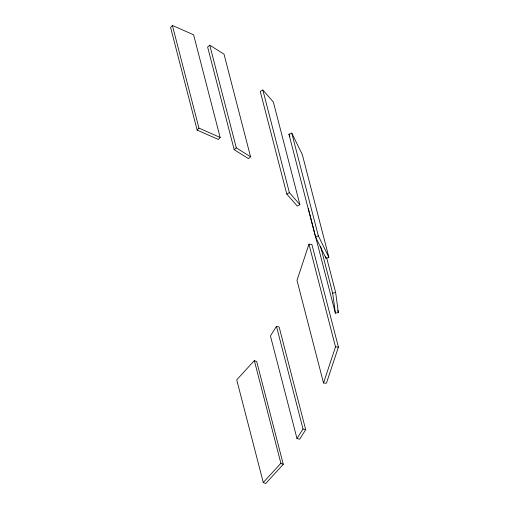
<?xml version="1.0" encoding="UTF-8"?>
<svg xmlns="http://www.w3.org/2000/svg" width="509" height="509" viewBox="0 0 509 509"><rect width="100%" height="100%" fill="white"/><g stroke="black" fill="none" stroke-linecap="round" stroke-linejoin="round"><path stroke-width="0.76" d="M308.963 244.199L296.982 280.357L323.527 383.016L326.428 383.213L338.415 347.055L311.864 244.396L308.963 244.199L335.514 346.858L323.527 383.016M276.47 326.339L270.444 335.902L296.989 438.561L299.667 439.235L305.693 429.672L279.148 327.013L276.47 326.339L303.02 428.998L296.989 438.561M172.398 25.45L170.585 27.435L197.136 130.094L218.336 139.441L220.149 137.455L193.598 34.797L172.398 25.45L198.949 128.109L220.149 137.455M197.136 130.094L198.949 128.109M254.335 360.595L236.723 379.841L263.274 482.5L265.66 483.55L283.271 464.303L256.721 361.644L254.335 360.595L280.885 463.254L283.271 464.303M263.274 482.5L280.885 463.254M209.759 45.206L207.627 47.019L234.178 149.678L248.437 158.636L250.568 156.823L224.017 54.164L209.759 45.206L236.31 147.864L250.568 156.823M234.178 149.678L236.31 147.864M262.835 89.985L260.252 91.416L286.796 194.075L297.307 206.088L299.89 204.656L273.346 101.997L262.835 89.985L289.386 192.644L299.89 204.656M286.796 194.075L289.386 192.644M288.947 134.223L291.784 133.161L302.327 154.602L328.878 257.255L326.046 258.324L315.497 236.882L288.947 134.223L289.971 136.297M315.497 236.882L318.329 235.82L291.784 133.161M320.581 246.388L332.67 293.12L335.647 292.541L338.358 312.583L335.38 313.162L308.829 210.503M335.514 346.858L338.415 347.055M303.02 428.998L305.693 429.672M318.329 235.82L328.878 257.255M326.733 258.069L335.647 292.541M325.652 256.791L326.046 258.324M337.766 310.28L338.358 312.583M332.67 293.12L335.38 313.162M308.518 208.187L308.721 209.733"/></g></svg>
